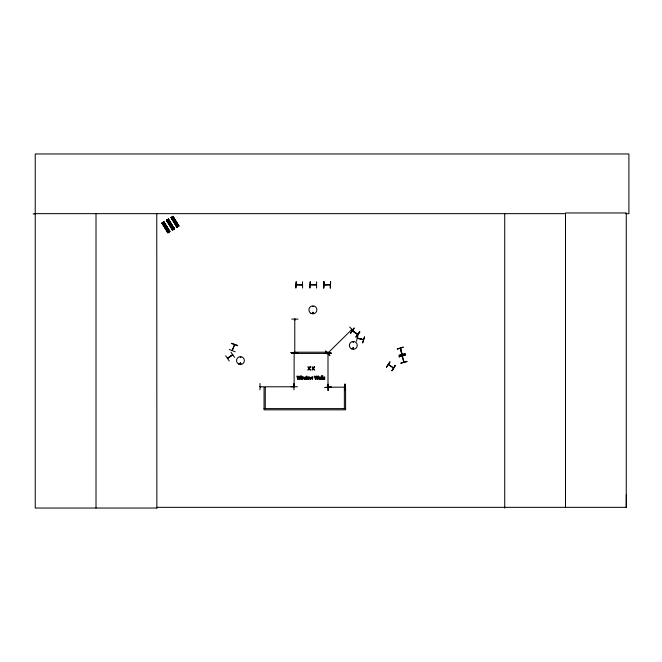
<?xml version="1.0" encoding="UTF-8"?>
<svg xmlns="http://www.w3.org/2000/svg" width="662" height="662" viewBox="0 0 662 662"><rect width="100%" height="100%" fill="white"/><g stroke="black" fill="none" stroke-linecap="round" stroke-linejoin="round"><path stroke-width="0.99" d="M625.805 213.652L628.9 213.652L628.9 153.965L35.235 153.965L35.235 508.035L156.861 508.035L156.778 507.34L626.26 507.34L626.351 494.539M393.576 367.94L388.462 364.448M232.801 354.915L227.43 358.266M357.645 334.542C343.942 324.835 359.987 336.544 357.356 333.954M353.094 331.331L352.623 330.702M294.383 352.871L294.135 353.558L294.127 352.854M327.922 386.525L327.93 386.964M239.859 363.388C240.918 365.581 241.249 361.866 239.958 363.256M240.753 357.381C239.992 356.073 240.207 358.556 240.786 357.215M312.605 306.63L313.25 306.547L312.605 306.473M232.221 350.546L234.456 344.629M294.747 319.283L295.004 319.854L294.995 319.15M294.102 352.987L294.135 353.491M294.375 353.467L294.383 352.978M295.02 352.937L294.772 352.325L294.78 353.028M328.501 352.879L327.831 353.127L351.952 329.386M328.244 353.789L328.244 353.351M327.955 386.525L327.971 387.005M328.236 387.005L328.244 386.517M400.303 348.27C404.474 364.985 399.153 342.933 400.725 348.866M232.238 350.479L234.729 344.728M363.438 339.672L357.315 338.075M356.487 341.244L358.043 335.113M363.43 339.639L357.381 338.348M362.693 342.866L364.547 336.809L362.611 342.842M229.358 349.462L235.25 351.787M231.601 343.545L237.55 345.705M328.12 387.204L344.687 387.162M312.373 312.489C312.828 314.889 314.102 311.38 312.505 312.39M352.805 348.055C353.549 350.678 354.145 346.143 352.747 348.485M294.383 386.707L294.383 386.153M260.654 386.757L260.034 386.509L260.679 386.807M296.187 284.809L302.377 285.099M310.246 284.809L316.577 285.032M323.95 284.809L330.28 284.809M351.34 329.593L351.903 329.436M386.484 367.145L389.935 361.841M388.371 364.464L393.46 368.122M391.796 370.687L395.346 365.449M354.029 328.004L350.471 333.234M350.67 333.367L354.253 328.153M356.024 337.049L359.607 331.836M359.805 331.968L355.949 336.999L359.822 331.985M312.605 312.489C312.489 314.21 313.953 312.025 312.712 312.464M352.995 348.038C352.879 349.759 354.352 347.575 353.111 348.013M296.253 284.809L302.509 284.809M310.312 284.809L316.502 284.751M330.189 284.784L324.016 285.032M232.676 354.733L227.612 358.465M351.348 329.684L351.679 329.304M354.12 331.53L349.685 327.028M402.148 354.327L401.685 353.715M403.994 362.106L402.446 356.106M227.505 358.142L232.552 354.782M168.702 232.048L168.545 231.617M328.261 352.73L327.996 353.922M230.972 352.201L234.58 357.397M229.259 360.98L225.651 355.784M173.039 228.936L173.394 229.292M164.01 221.803L161.933 223.086L167.908 232.825L169.977 231.543L163.961 221.828M170.92 217.575L172.997 216.292L178.963 226.04L176.895 227.314L170.97 217.55M162.678 223.988L164.474 222.887M167.172 221.232L168.975 220.132M171.673 218.477L173.469 217.376M163.084 224.65L164.879 223.541M167.577 221.894L169.381 220.785M172.07 219.139L173.874 218.038M163.688 225.634L165.492 224.534M168.181 222.879L169.985 221.778M172.683 220.123L174.478 219.023M164.226 226.512L166.021 225.411M168.719 223.764L170.523 222.655M173.212 221.009L175.016 219.9M164.83 227.505L166.634 226.404M169.323 224.749L171.127 223.648M173.825 221.993L175.62 220.893M167.436 231.741L169.232 230.641M171.93 228.994L173.725 227.885M176.423 226.238L178.227 225.13M167.304 232.205L169.704 230.74L167.354 232.279M171.797 229.449L174.197 227.985M176.299 226.702L178.69 225.229M171.847 229.524L174.247 228.059M176.34 226.776L178.74 225.303M294.78 319.15L294.739 319.812M240.339 363.132C239.379 364.563 241.746 363.405 240.455 363.165M352.722 330.768L357.72 334.202M397.341 349.023L403.373 347.087L397.349 349.064M399.012 355.254L405.119 353.624M399.07 355.486L405.194 353.872M399.169 356.76L405.276 355.122M400.849 363.041L406.94 361.32M400.915 363.264L407.022 361.626M313.052 313.341L312.505 313.192M345.01 384.15L345.2 387.767M328.095 390.481L328.079 384.15L328.054 390.481M291.727 319.084L298.049 319.134M297.404 352.813L291.073 352.523L297.404 352.507M291.073 352.548L294.689 352.523M291.073 352.78L294.689 352.763M291.727 353.136L295.343 353.111M327.649 352.871L331.265 353.202L324.934 353.227M327.649 353.136L331.265 353.111M291.727 353.367L298.049 353.003L291.727 353.4M259.992 383.488L259.992 389.819M293.87 383.488L293.953 389.819M293.249 386.55L293.804 386.517M291.073 386.749L297.404 386.749M33.1 213.9L35.235 213.892M35.235 213.652L565.497 213.652M302.509 281.755L302.6 288.086M316.568 288.086L316.618 281.755M293.829 386.765L260.149 386.798M264.047 408.611L345.597 408.611M357.447 338.075L363.372 339.656M231.708 343.247L237.633 345.481M400.527 348.278L402.148 354.187M402.14 356.189L403.779 362.164M390.009 361.891L386.5 367.153M353.541 341.857L353.003 342.271L353.574 341.94M172.956 216.317L178.848 226.114L172.757 216.433M172.716 216.466L178.69 226.205M172.608 216.532L178.492 226.33M172.41 216.648L178.475 226.338M172.377 216.673L178.335 226.421M171.557 217.186L177.482 226.958M171.4 217.285L177.383 227.016M171.276 217.359L177.25 227.099M171.21 217.401L177.135 227.174M171.086 217.475L177.035 227.232M168.38 219.122L174.338 228.878M168.231 219.213L174.197 228.961M168.148 219.263L174.081 229.035M168.032 219.337L173.965 229.102M167.916 219.403L173.841 229.176M167.064 219.941L173.022 229.689M166.915 220.024L172.873 229.78M166.791 220.107L172.799 229.83M166.667 220.181L172.683 229.896M166.567 220.239L172.542 229.987M163.862 221.886L169.836 231.634M163.737 221.969L169.695 231.717M163.613 222.043L169.629 231.758M163.531 222.093L169.472 231.857L163.373 222.184M162.554 222.697L168.537 232.436M162.521 222.722L168.38 232.536M162.289 222.862L168.297 232.585M162.173 222.937L168.181 232.66M162.091 222.986L168.024 232.751M161.975 223.053L167.916 232.825M295.062 319.283L295.004 319.787M294.127 386.087L294.127 386.658L294.127 352.92M345.175 384.15L345.067 387.767M345.034 384.15L345.034 390.481M626.26 507.34L626.26 212.965L565.497 212.965L565.497 507.34M504.725 213.652L504.725 508.035M344.364 408.611L344.364 387.518L345.597 387.518L345.597 409.836L264.047 409.836L264.047 387.518L265.28 387.518L265.28 408.611M327.996 353.285L327.996 387.03M323.908 281.755L323.867 288.086M294.78 319.216L294.78 352.962M156.77 213.652L156.861 508.035M96.007 213.652L96.007 508.035M309.485 378.209L309.179 379.185A0.993 0.993 0 0 1 308.608 379.508L307.408 378.978L307.549 377.232A1.001 1.001 0 0 1 308.128 376.91L308.608 376.91A0.985 0.985 0 0 1 309.179 377.232L309.485 378.209M304.727 377.919L305.099 379.343L306.812 379.458L306.812 375.966L306.39 377.059A1.142 1.142 0 0 0 305.554 376.91A0.985 0.985 0 0 0 305.025 377.232L304.727 377.919M323.296 377.497C324.719 378.954 324.579 378.821 323.271 379.309L324.339 379.508A0.96 0.96 0 0 0 324.835 379.293C324.943 377.696 322.915 377.505 324.992 377.075L323.296 377.497M164.97 226.346C165.591 228.125 166.328 225.047 164.97 226.346M169.464 223.59C170.084 225.37 170.829 222.291 169.464 223.59M173.965 220.843C174.586 222.614 175.322 219.536 173.965 220.843M307.722 377.787C308.029 381.668 310.114 375.768 307.722 377.787M305.19 377.812C305.488 381.544 307.3 375.735 305.19 377.812M318.761 378.49L318.736 378.73A0.861 0.861 0 0 0 318.869 379.194L320.731 379.458L320.582 377.199L318.943 377.009L320.309 377.812L318.761 378.49M319.2 378.54L319.837 379.119L320.309 378.151L319.2 378.54M312.53 376.951L312.116 378.896L311.504 376.951L310.561 378.896L309.675 376.951L310.321 379.458L311.314 377.53L312.323 379.458L312.952 376.951L312.53 376.951M300.465 376.115L299.795 378.929L299.125 376.115L298.67 376.115L297.999 378.896L297.329 376.115L296.874 376.115L297.726 379.458L298.214 379.458L298.885 376.686L299.563 379.458L300.06 379.458L300.904 376.115L300.465 376.115M318.108 376.115L317.446 378.929L316.767 376.115L316.312 376.115L315.65 378.896L314.971 376.115L314.516 376.115L315.377 379.458L315.865 379.458L316.527 376.686L317.206 379.458L317.71 379.458L318.546 376.115L318.108 376.115M310.048 366.789L309.237 368.105L307.938 366.789L308.964 368.461L307.904 370.132L309.212 368.8L310.536 370.132L309.485 368.444L310.536 366.789L310.048 366.789M314.152 366.789L313.349 368.105L312.042 366.789L313.068 368.461L312.009 370.132L313.316 368.8L314.64 370.132L313.589 368.444L314.64 366.789L314.152 366.789M395.28 365.407L392.053 370.861L395.272 365.399M325.663 351.042L329.924 355.734L325.605 351.1M302.923 377.083L302.319 376.951L302.319 379.458L302.741 377.588L303.386 377.29L304.288 379.458L304.172 377.266L302.923 377.083M168.504 219.048L166.427 220.33L172.401 230.07L174.478 228.787L168.496 219.048M405.21 354.865L399.194 356.843L405.21 354.865M331.265 387.071L324.943 387.469L331.265 387.071M296.187 281.755L295.864 288.086L296.171 281.755M310.246 281.755L309.89 288.086L310.197 281.755M323.95 281.755L323.602 288.086L323.933 281.755M330.628 281.755L330.28 288.086L330.628 281.755M328.054 352.201L294.309 352.201L294.309 353.425L328.054 353.425L328.054 352.201M321.757 375.966L321.335 375.966L321.335 379.458L321.757 379.458L321.757 375.966M322.808 375.966L322.386 375.966L322.386 379.458L322.808 379.458L322.808 375.966M301.723 376.099L301.243 376.537L301.723 376.099M301.698 376.951L301.276 376.951L301.276 379.458L301.698 379.458L301.698 376.951M238.494 363.984A3.922 3.922 0 0 0 244.377 360.583A3.922 3.922 0 0 0 238.494 357.19A3.922 3.922 0 0 0 238.494 363.984M351.323 348.808A3.955 3.955 0 0 0 357.257 345.382A3.955 3.955 0 0 0 351.323 341.956A3.955 3.955 0 0 0 351.323 348.808M310.9 313.3A4.005 4.005 0 0 0 316.908 309.833A4.005 4.005 0 0 0 310.9 306.374A4.005 4.005 0 0 0 310.9 313.3"/></g></svg>
